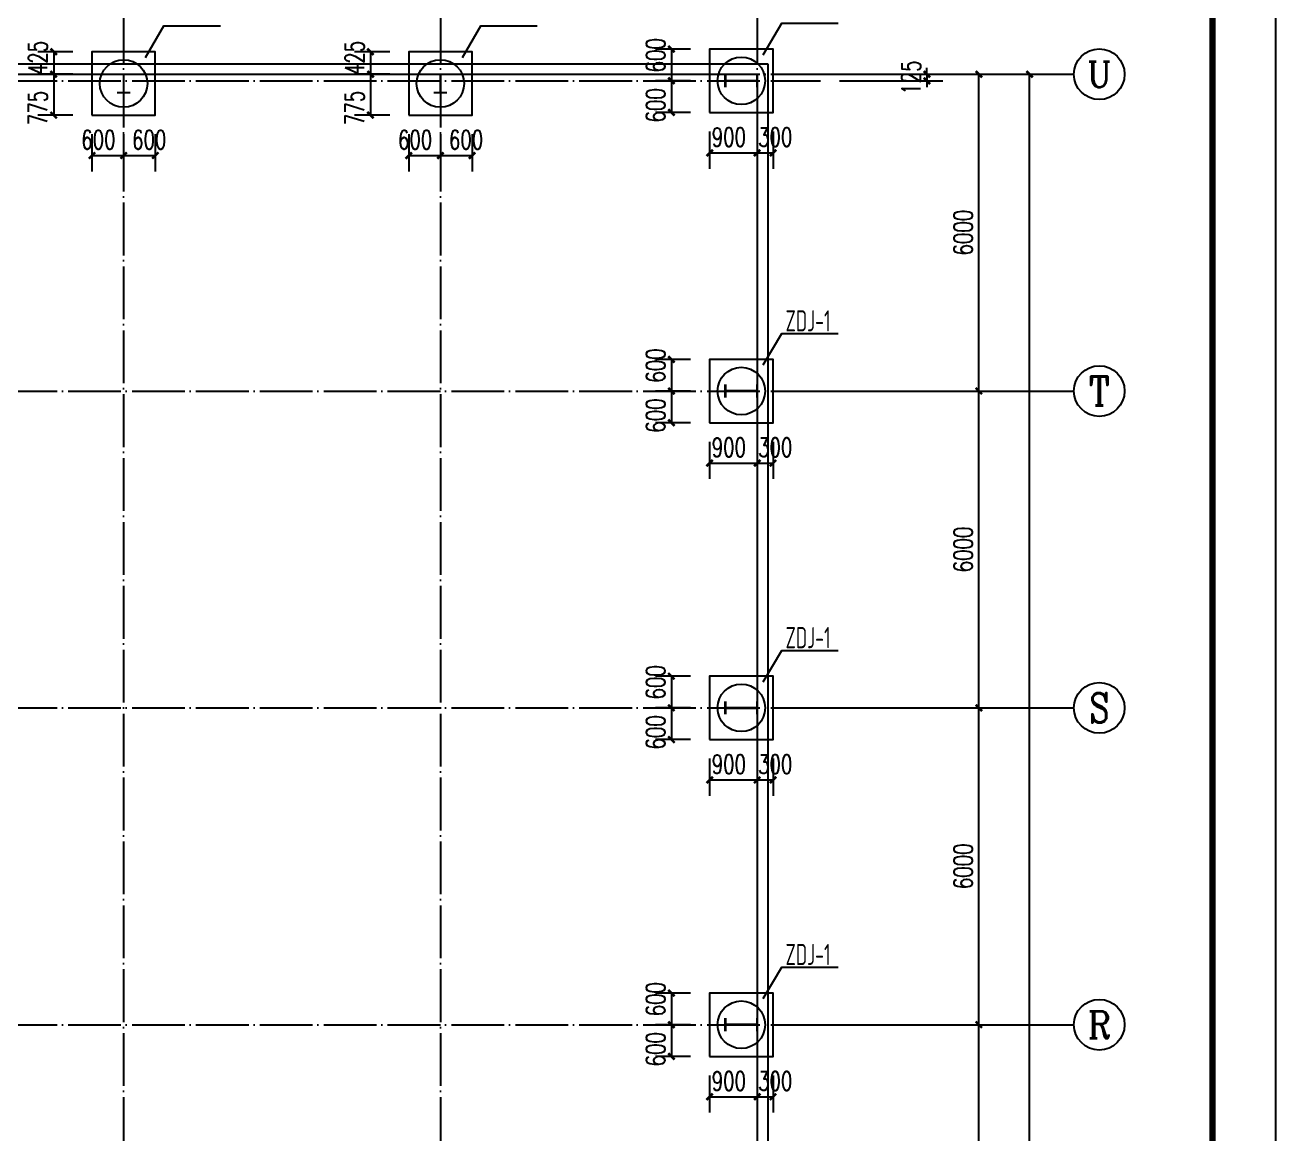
# Model space of a CAD drawing. Extents: x 14207793 to 14719554, y -1675802 to -1228715.
# Drawn here: x 14234499 to 14258193, y -1351284 to -1330283 of the extents above; entities that cross this region are included whole.
import ezdxf
from ezdxf.enums import TextEntityAlignment as Align

# ---------------------------------------------------------------- set-up
doc = ezdxf.new("R2010")
doc.units = 0
doc.header["$LTSCALE"] = 500
doc.header["$MEASUREMENT"] = 0
doc.linetypes.add('DOTE', pattern=[2.42, 2, -0.2, 0.02, -0.2])
doc.layers.get('0').update_dxf_attribs({"linetype": 'CONTINUOUS'})
doc.layers.get('DEFPOINTS').update_dxf_attribs({"color": 140, "linetype": 'CONTINUOUS'})
for name, color, linetype in [('AXIS', 3, 'CONTINUOUS'), ('AXIS_TEXT', 7, 'CONTINUOUS'), ('DOTE', 8, 'DOTE'), ('PUB_TEXT', 6, 'CONTINUOUS'), ('PUB_TITLE', 4, 'CONTINUOUS'), ('WALL', 3, 'CONTINUOUS')]:
    doc.layers.add(name, color=color, linetype=linetype)
doc.styles.add('_TCH_AXIS', font='COMPLEX', dxfattribs={"bigfont": 'GBCBIG'})
doc.styles.add('_TCH_DIM_T3', font='SIMPLEX', dxfattribs={"width": 0.705882, "bigfont": 'GBCBIG'})
doc.styles.add('COMPLEX', font='COMPLEX')
doc.styles.add('TSSD_REIN', font='Tssdeng.shx', dxfattribs={"width": 0.65, "bigfont": 'hztxt.shx'})
doc.dimstyles.new('_TCH_ARCH&&120', dxfattribs={"dimtxt": 357, "dimasz": 120, "dimexe": 300, "dimexo": 360, "dimgap": 120, "dimtad": 1, "dimdec": 0, "dimzin": 0, "dimdsep": 46, "dimtxsty": '_TCH_DIM_T3', "dimblk": 'ARCHTICK', "dimcen": 0.09, "dimclrt": 7, "dimazin": 2, "dimtfac": 1, "dimtdec": 0, "dimtix": 1, "dimtmove": 2, "dimatfit": 3, "dimfxl": 0, "dimtolj": 1, "dimtzin": 0, "dimarcsym": 0})

# ---------------------------------------------------------------- blocks, each defined once
blk = doc.blocks.new('_ArchTick')
at = {"color": 0, "linetype": 'ByBlock', "const_width": 0.4}
blk.add_lwpolyline([(-0.5, -0.5), (0.5, 0.5)], dxfattribs=at)
blk = doc.blocks.new('*D96')
at = {"layer": 'AXIS', "color": 0, "lineweight": -2}
for p, q in [((14249926, -1349215), (14252866, -1349215)), ((14252566, -1355215), (14252566, -1349215)), ((14249926, -1355215), (14252866, -1355215))]:
    blk.add_line(p, q, dxfattribs=at)
at = {"layer": 'DEFPOINTS', "color": 0}
for p in [(14249566, -1349215), (14252566, -1349215), (14249566, -1355215)]:
    blk.add_point(p, dxfattribs=at)
at = {"layer": 'AXIS', "color": 0, "lineweight": -2, "xscale": 120, "yscale": 120, "zscale": 120}
for p, rotation in [((14252566, -1349215), 90), ((14252566, -1355215), 270)]:
    blk.add_blockref('_ArchTick', p, dxfattribs=dict(at, rotation=rotation))
at = {"layer": 'AXIS', "color": 7, "insert": (14252268, -1352215), "char_height": 357, "attachment_point": 5, "rotation": 90, "style": '_TCH_DIM_T3'}
blk.add_mtext('\\A1;6000', dxfattribs=at)
blk = doc.blocks.new('*D97')
at = {"layer": 'AXIS', "color": 0, "lineweight": -2}
for p, q in [((14249926, -1343215), (14252866, -1343215)), ((14252566, -1349215), (14252566, -1343215)), ((14249926, -1349215), (14252866, -1349215))]:
    blk.add_line(p, q, dxfattribs=at)
at = {"layer": 'DEFPOINTS', "color": 0}
for p in [(14249566, -1343215), (14252566, -1343215), (14249566, -1349215)]:
    blk.add_point(p, dxfattribs=at)
at = {"layer": 'AXIS', "color": 0, "lineweight": -2, "xscale": 120, "yscale": 120, "zscale": 120}
for p, rotation in [((14252566, -1343215), 90), ((14252566, -1349215), 270)]:
    blk.add_blockref('_ArchTick', p, dxfattribs=dict(at, rotation=rotation))
at = {"layer": 'AXIS', "color": 7, "insert": (14252268, -1346215), "char_height": 357, "attachment_point": 5, "rotation": 90, "style": '_TCH_DIM_T3'}
blk.add_mtext('\\A1;6000', dxfattribs=at)
blk = doc.blocks.new('*D98')
at = {"layer": 'AXIS', "color": 0, "lineweight": -2}
for p, q in [((14249926, -1337215), (14252866, -1337215)), ((14252566, -1343215), (14252566, -1337215)), ((14249926, -1343215), (14252866, -1343215))]:
    blk.add_line(p, q, dxfattribs=at)
at = {"layer": 'DEFPOINTS', "color": 0}
for p in [(14249566, -1337215), (14252566, -1337215), (14249566, -1343215)]:
    blk.add_point(p, dxfattribs=at)
at = {"layer": 'AXIS', "color": 0, "lineweight": -2, "xscale": 120, "yscale": 120, "zscale": 120}
for p, rotation in [((14252566, -1337215), 90), ((14252566, -1343215), 270)]:
    blk.add_blockref('_ArchTick', p, dxfattribs=dict(at, rotation=rotation))
at = {"layer": 'AXIS', "color": 7, "insert": (14252268, -1340215), "char_height": 357, "attachment_point": 5, "rotation": 90, "style": '_TCH_DIM_T3'}
blk.add_mtext('\\A1;6000', dxfattribs=at)
blk = doc.blocks.new('*D99')
at = {"layer": 'AXIS', "color": 0, "lineweight": -2}
for p, q in [((14249926, -1331215), (14252866, -1331215)), ((14252566, -1337215), (14252566, -1331215)), ((14249926, -1337215), (14252866, -1337215))]:
    blk.add_line(p, q, dxfattribs=at)
at = {"layer": 'DEFPOINTS', "color": 0}
for p in [(14249566, -1331215), (14252566, -1331215), (14249566, -1337215)]:
    blk.add_point(p, dxfattribs=at)
at = {"layer": 'AXIS', "color": 0, "lineweight": -2, "xscale": 120, "yscale": 120, "zscale": 120}
for p, rotation in [((14252566, -1331215), 90), ((14252566, -1337215), 270)]:
    blk.add_blockref('_ArchTick', p, dxfattribs=dict(at, rotation=rotation))
at = {"layer": 'AXIS', "color": 7, "insert": (14252268, -1334215), "char_height": 357, "attachment_point": 5, "rotation": 90, "style": '_TCH_DIM_T3'}
blk.add_mtext('\\A1;6000', dxfattribs=at)
blk = doc.blocks.new('*D100')
at = {"layer": 'AXIS', "color": 0, "lineweight": -2}
for p, q in [((14249926, -1331215), (14253826, -1331215)), ((14253526, -1441615), (14253526, -1331215)), ((14249926, -1441615), (14253826, -1441615))]:
    blk.add_line(p, q, dxfattribs=at)
at = {"layer": 'DEFPOINTS', "color": 0}
for p in [(14249566, -1331215), (14253526, -1331215), (14249566, -1441615)]:
    blk.add_point(p, dxfattribs=at)
at = {"layer": 'AXIS', "color": 0, "lineweight": -2, "xscale": 120, "yscale": 120, "zscale": 120}
for p, rotation in [((14253526, -1331215), 90), ((14253526, -1441615), 270)]:
    blk.add_blockref('_ArchTick', p, dxfattribs=dict(at, rotation=rotation))
at = {"layer": 'AXIS', "color": 7, "insert": (14253228, -1386415), "char_height": 357, "attachment_point": 5, "rotation": 90, "style": '_TCH_DIM_T3'}
blk.add_mtext('\\A1;110400', dxfattribs=at)
blk = doc.blocks.new('_AXISO')
blk.add_circle((0, 0), 0.5)
at = {"layer": 'AXIS_TEXT', "style": 'COMPLEX', "width": 1.041667}
blk.add_attdef('A', text='', height=0.56, dxfattribs=at).set_placement((-0.25, -0.28), (0.25, -0.28), align=Align.FIT)
blk = doc.blocks.new('A$C26C85C36')
at = {"color": 6, "const_width": 40}
for points in [[(-125, 0), (125, 0)], [(0, 0), (0, -350)], [(-125, -350), (125, -350)]]:
    blk.add_lwpolyline(points, dxfattribs=at)
blk = doc.blocks.new('A$C3FC647B0')
at = {"color": 6, "const_width": 50}
for points in [[(0, 125), (0, -125)], [(0, 0), (600, 0)], [(600, 125), (600, -125)]]:
    blk.add_lwpolyline(points, dxfattribs=at)
blk = doc.blocks.new('*D1471')
at = {"layer": 'AXIS', "color": 0, "lineweight": -2}
for p, q in [((14251581, -1331215), (14251581, -1331095)), ((14249926, -1331215), (14251881, -1331215)), ((14251581, -1331215), (14251581, -1331340)), ((14249926, -1331340), (14251881, -1331340)), ((14251581, -1331340), (14251581, -1331460))]:
    blk.add_line(p, q, dxfattribs=at)
at = {"layer": 'DEFPOINTS', "color": 0}
for p in [(14249566, -1331215), (14249566, -1331340), (14251581, -1331340)]:
    blk.add_point(p, dxfattribs=at)
at = {"layer": 'AXIS', "color": 0, "lineweight": -2, "xscale": 120, "yscale": 120, "zscale": 120}
for p, rotation in [((14251581, -1331215), 270), ((14251581, -1331340), 90)]:
    blk.add_blockref('_ArchTick', p, dxfattribs=dict(at, rotation=rotation))
at = {"layer": 'AXIS', "color": 7, "insert": (14251283, -1331277), "char_height": 357, "attachment_point": 5, "rotation": 90, "style": '_TCH_DIM_T3'}
blk.add_mtext('\\A1;125', dxfattribs=at)
blk = doc.blocks.new('*D1589')
at = {"layer": 'AXIS', "color": 0, "lineweight": -2}
for p, q in [((14235406, -1330790), (14234742, -1330790)), ((14235042, -1330790), (14235042, -1331215)), ((14235406, -1331215), (14234742, -1331215))]:
    blk.add_line(p, q, dxfattribs=at)
at = {"layer": 'DEFPOINTS', "color": 0}
for p in [(14235766, -1330790), (14235042, -1331215), (14235766, -1331215)]:
    blk.add_point(p, dxfattribs=at)
at = {"layer": 'AXIS', "color": 0, "lineweight": -2, "xscale": 120, "yscale": 120, "zscale": 120}
for p, rotation in [((14235042, -1330790), 90), ((14235042, -1331215), 270)]:
    blk.add_blockref('_ArchTick', p, dxfattribs=dict(at, rotation=rotation))
at = {"layer": 'AXIS', "color": 7, "insert": (14234743, -1330906), "char_height": 357, "attachment_point": 5, "rotation": 90, "style": '_TCH_DIM_T3'}
blk.add_mtext('\\A1;425', dxfattribs=at)
blk = doc.blocks.new('*D1590')
at = {"layer": 'AXIS', "color": 0, "lineweight": -2}
for p, q in [((14235406, -1331215), (14234742, -1331215)), ((14235042, -1331215), (14235042, -1331990)), ((14235406, -1331990), (14234742, -1331990))]:
    blk.add_line(p, q, dxfattribs=at)
at = {"layer": 'DEFPOINTS', "color": 0}
for p in [(14235766, -1331215), (14235042, -1331990), (14235766, -1331990)]:
    blk.add_point(p, dxfattribs=at)
at = {"layer": 'AXIS', "color": 0, "lineweight": -2, "xscale": 120, "yscale": 120, "zscale": 120}
for p, rotation in [((14235042, -1331215), 90), ((14235042, -1331990), 270)]:
    blk.add_blockref('_ArchTick', p, dxfattribs=dict(at, rotation=rotation))
at = {"layer": 'AXIS', "color": 7, "insert": (14234743, -1331854), "char_height": 357, "attachment_point": 5, "rotation": 90, "style": '_TCH_DIM_T3'}
blk.add_mtext('\\A1;775', dxfattribs=at)
blk = doc.blocks.new('*D1591')
at = {"layer": 'AXIS', "color": 0, "lineweight": -2}
for p, q in [((14235766, -1332350), (14235766, -1333055)), ((14236366, -1332350), (14236366, -1333055)), ((14235766, -1332755), (14236366, -1332755))]:
    blk.add_line(p, q, dxfattribs=at)
at = {"layer": 'DEFPOINTS', "color": 0}
for p in [(14235766, -1331990), (14236366, -1331990), (14236366, -1332755)]:
    blk.add_point(p, dxfattribs=at)
at = {"layer": 'AXIS', "color": 0, "lineweight": -2, "xscale": 120, "yscale": 120, "zscale": 120, "rotation": 180}
blk.add_blockref('_ArchTick', (14235766, -1332755), dxfattribs=at)
at = {"layer": 'AXIS', "color": 0, "lineweight": -2, "xscale": 120, "yscale": 120, "zscale": 120}
blk.add_blockref('_ArchTick', (14236366, -1332755), dxfattribs=at)
at = {"layer": 'AXIS', "color": 7, "insert": (14235888, -1332456), "char_height": 357, "attachment_point": 5, "style": '_TCH_DIM_T3'}
blk.add_mtext('\\A1;600', dxfattribs=at)
blk = doc.blocks.new('*D1592')
at = {"layer": 'AXIS', "color": 0, "lineweight": -2}
for p, q in [((14236366, -1332350), (14236366, -1333055)), ((14236966, -1332350), (14236966, -1333055)), ((14236366, -1332755), (14236966, -1332755))]:
    blk.add_line(p, q, dxfattribs=at)
at = {"layer": 'DEFPOINTS', "color": 0}
for p in [(14236366, -1331990), (14236966, -1331990), (14236966, -1332755)]:
    blk.add_point(p, dxfattribs=at)
at = {"layer": 'AXIS', "color": 0, "lineweight": -2, "xscale": 120, "yscale": 120, "zscale": 120, "rotation": 180}
blk.add_blockref('_ArchTick', (14236366, -1332755), dxfattribs=at)
at = {"layer": 'AXIS', "color": 0, "lineweight": -2, "xscale": 120, "yscale": 120, "zscale": 120}
blk.add_blockref('_ArchTick', (14236966, -1332755), dxfattribs=at)
at = {"layer": 'AXIS', "color": 7, "insert": (14236852, -1332456), "char_height": 357, "attachment_point": 5, "style": '_TCH_DIM_T3'}
blk.add_mtext('\\A1;600', dxfattribs=at)
blk = doc.blocks.new('*D1593')
at = {"layer": 'AXIS', "color": 0, "lineweight": -2}
for p, q in [((14241406, -1330790), (14240742, -1330790)), ((14241042, -1330790), (14241042, -1331215)), ((14241406, -1331215), (14240742, -1331215))]:
    blk.add_line(p, q, dxfattribs=at)
at = {"layer": 'DEFPOINTS', "color": 0}
for p in [(14241766, -1330790), (14241042, -1331215), (14241766, -1331215)]:
    blk.add_point(p, dxfattribs=at)
at = {"layer": 'AXIS', "color": 0, "lineweight": -2, "xscale": 120, "yscale": 120, "zscale": 120}
for p, rotation in [((14241042, -1330790), 90), ((14241042, -1331215), 270)]:
    blk.add_blockref('_ArchTick', p, dxfattribs=dict(at, rotation=rotation))
at = {"layer": 'AXIS', "color": 7, "insert": (14240743, -1330906), "char_height": 357, "attachment_point": 5, "rotation": 90, "style": '_TCH_DIM_T3'}
blk.add_mtext('\\A1;425', dxfattribs=at)
blk = doc.blocks.new('*D1594')
at = {"layer": 'AXIS', "color": 0, "lineweight": -2}
for p, q in [((14241406, -1331215), (14240742, -1331215)), ((14241042, -1331215), (14241042, -1331990)), ((14241406, -1331990), (14240742, -1331990))]:
    blk.add_line(p, q, dxfattribs=at)
at = {"layer": 'DEFPOINTS', "color": 0}
for p in [(14241766, -1331215), (14241042, -1331990), (14241766, -1331990)]:
    blk.add_point(p, dxfattribs=at)
at = {"layer": 'AXIS', "color": 0, "lineweight": -2, "xscale": 120, "yscale": 120, "zscale": 120}
for p, rotation in [((14241042, -1331215), 90), ((14241042, -1331990), 270)]:
    blk.add_blockref('_ArchTick', p, dxfattribs=dict(at, rotation=rotation))
at = {"layer": 'AXIS', "color": 7, "insert": (14240743, -1331854), "char_height": 357, "attachment_point": 5, "rotation": 90, "style": '_TCH_DIM_T3'}
blk.add_mtext('\\A1;775', dxfattribs=at)
blk = doc.blocks.new('*D1595')
at = {"layer": 'AXIS', "color": 0, "lineweight": -2}
for p, q in [((14241766, -1332350), (14241766, -1333055)), ((14242366, -1332350), (14242366, -1333055)), ((14241766, -1332755), (14242366, -1332755))]:
    blk.add_line(p, q, dxfattribs=at)
at = {"layer": 'DEFPOINTS', "color": 0}
for p in [(14241766, -1331990), (14242366, -1331990), (14242366, -1332755)]:
    blk.add_point(p, dxfattribs=at)
at = {"layer": 'AXIS', "color": 0, "lineweight": -2, "xscale": 120, "yscale": 120, "zscale": 120, "rotation": 180}
blk.add_blockref('_ArchTick', (14241766, -1332755), dxfattribs=at)
at = {"layer": 'AXIS', "color": 0, "lineweight": -2, "xscale": 120, "yscale": 120, "zscale": 120}
blk.add_blockref('_ArchTick', (14242366, -1332755), dxfattribs=at)
at = {"layer": 'AXIS', "color": 7, "insert": (14241888, -1332456), "char_height": 357, "attachment_point": 5, "style": '_TCH_DIM_T3'}
blk.add_mtext('\\A1;600', dxfattribs=at)
blk = doc.blocks.new('*D1596')
at = {"layer": 'AXIS', "color": 0, "lineweight": -2}
for p, q in [((14242366, -1332350), (14242366, -1333055)), ((14242966, -1332350), (14242966, -1333055)), ((14242366, -1332755), (14242966, -1332755))]:
    blk.add_line(p, q, dxfattribs=at)
at = {"layer": 'DEFPOINTS', "color": 0}
for p in [(14242366, -1331990), (14242966, -1331990), (14242966, -1332755)]:
    blk.add_point(p, dxfattribs=at)
at = {"layer": 'AXIS', "color": 0, "lineweight": -2, "xscale": 120, "yscale": 120, "zscale": 120, "rotation": 180}
blk.add_blockref('_ArchTick', (14242366, -1332755), dxfattribs=at)
at = {"layer": 'AXIS', "color": 0, "lineweight": -2, "xscale": 120, "yscale": 120, "zscale": 120}
blk.add_blockref('_ArchTick', (14242966, -1332755), dxfattribs=at)
at = {"layer": 'AXIS', "color": 7, "insert": (14242852, -1332456), "char_height": 357, "attachment_point": 5, "style": '_TCH_DIM_T3'}
blk.add_mtext('\\A1;600', dxfattribs=at)
blk = doc.blocks.new('*D1597')
at = {"layer": 'AXIS', "color": 0, "lineweight": -2}
for p, q in [((14247106, -1330740), (14246442, -1330740)), ((14246742, -1330740), (14246742, -1331340)), ((14247106, -1331340), (14246442, -1331340))]:
    blk.add_line(p, q, dxfattribs=at)
at = {"layer": 'DEFPOINTS', "color": 0}
for p in [(14247466, -1330740), (14246742, -1331340), (14247466, -1331340)]:
    blk.add_point(p, dxfattribs=at)
at = {"layer": 'AXIS', "color": 0, "lineweight": -2, "xscale": 120, "yscale": 120, "zscale": 120}
for p, rotation in [((14246742, -1330740), 90), ((14246742, -1331340), 270)]:
    blk.add_blockref('_ArchTick', p, dxfattribs=dict(at, rotation=rotation))
at = {"layer": 'AXIS', "color": 7, "insert": (14246443, -1330856), "char_height": 357, "attachment_point": 5, "rotation": 90, "style": '_TCH_DIM_T3'}
blk.add_mtext('\\A1;600', dxfattribs=at)
blk = doc.blocks.new('*D1598')
at = {"layer": 'AXIS', "color": 0, "lineweight": -2}
for p, q in [((14247106, -1331340), (14246442, -1331340)), ((14246742, -1331340), (14246742, -1331940)), ((14247106, -1331940), (14246442, -1331940))]:
    blk.add_line(p, q, dxfattribs=at)
at = {"layer": 'DEFPOINTS', "color": 0}
for p in [(14247466, -1331340), (14246742, -1331940), (14247466, -1331940)]:
    blk.add_point(p, dxfattribs=at)
at = {"layer": 'AXIS', "color": 0, "lineweight": -2, "xscale": 120, "yscale": 120, "zscale": 120}
for p, rotation in [((14246742, -1331340), 90), ((14246742, -1331940), 270)]:
    blk.add_blockref('_ArchTick', p, dxfattribs=dict(at, rotation=rotation))
at = {"layer": 'AXIS', "color": 7, "insert": (14246443, -1331804), "char_height": 357, "attachment_point": 5, "rotation": 90, "style": '_TCH_DIM_T3'}
blk.add_mtext('\\A1;600', dxfattribs=at)
blk = doc.blocks.new('*D1599')
at = {"layer": 'AXIS', "color": 0, "lineweight": -2}
for p, q in [((14247466, -1332300), (14247466, -1333005)), ((14248366, -1332300), (14248366, -1333005)), ((14247466, -1332705), (14248366, -1332705))]:
    blk.add_line(p, q, dxfattribs=at)
at = {"layer": 'DEFPOINTS', "color": 0}
for p in [(14247466, -1331940), (14248366, -1331940), (14248366, -1332705)]:
    blk.add_point(p, dxfattribs=at)
at = {"layer": 'AXIS', "color": 0, "lineweight": -2, "xscale": 120, "yscale": 120, "zscale": 120, "rotation": 180}
blk.add_blockref('_ArchTick', (14247466, -1332705), dxfattribs=at)
at = {"layer": 'AXIS', "color": 0, "lineweight": -2, "xscale": 120, "yscale": 120, "zscale": 120}
blk.add_blockref('_ArchTick', (14248366, -1332705), dxfattribs=at)
at = {"layer": 'AXIS', "color": 7, "insert": (14247830, -1332406), "char_height": 357, "attachment_point": 5, "style": '_TCH_DIM_T3'}
blk.add_mtext('\\A1;900', dxfattribs=at)
blk = doc.blocks.new('*D1600')
at = {"layer": 'AXIS', "color": 0, "lineweight": -2}
for p, q in [((14248366, -1332300), (14248366, -1333005)), ((14248666, -1332300), (14248666, -1333005)), ((14248366, -1332705), (14248666, -1332705))]:
    blk.add_line(p, q, dxfattribs=at)
at = {"layer": 'DEFPOINTS', "color": 0}
for p in [(14248366, -1331940), (14248666, -1331940), (14248666, -1332705)]:
    blk.add_point(p, dxfattribs=at)
at = {"layer": 'AXIS', "color": 0, "lineweight": -2, "xscale": 120, "yscale": 120, "zscale": 120, "rotation": 180}
blk.add_blockref('_ArchTick', (14248366, -1332705), dxfattribs=at)
at = {"layer": 'AXIS', "color": 0, "lineweight": -2, "xscale": 120, "yscale": 120, "zscale": 120}
blk.add_blockref('_ArchTick', (14248666, -1332705), dxfattribs=at)
at = {"layer": 'AXIS', "color": 7, "insert": (14248708, -1332406), "char_height": 357, "attachment_point": 5, "style": '_TCH_DIM_T3'}
blk.add_mtext('\\A1;300', dxfattribs=at)
blk = doc.blocks.new('*D1601')
at = {"layer": 'AXIS', "color": 0, "lineweight": -2}
for p, q in [((14247106, -1336615), (14246442, -1336615)), ((14246742, -1336615), (14246742, -1337215)), ((14247106, -1337215), (14246442, -1337215))]:
    blk.add_line(p, q, dxfattribs=at)
at = {"layer": 'DEFPOINTS', "color": 0}
for p in [(14247466, -1336615), (14246742, -1337215), (14247466, -1337215)]:
    blk.add_point(p, dxfattribs=at)
at = {"layer": 'AXIS', "color": 0, "lineweight": -2, "xscale": 120, "yscale": 120, "zscale": 120}
for p, rotation in [((14246742, -1336615), 90), ((14246742, -1337215), 270)]:
    blk.add_blockref('_ArchTick', p, dxfattribs=dict(at, rotation=rotation))
at = {"layer": 'AXIS', "color": 7, "insert": (14246443, -1336731), "char_height": 357, "attachment_point": 5, "rotation": 90, "style": '_TCH_DIM_T3'}
blk.add_mtext('\\A1;600', dxfattribs=at)
blk = doc.blocks.new('*D1602')
at = {"layer": 'AXIS', "color": 0, "lineweight": -2}
for p, q in [((14247106, -1337215), (14246442, -1337215)), ((14246742, -1337215), (14246742, -1337815)), ((14247106, -1337815), (14246442, -1337815))]:
    blk.add_line(p, q, dxfattribs=at)
at = {"layer": 'DEFPOINTS', "color": 0}
for p in [(14247466, -1337215), (14246742, -1337815), (14247466, -1337815)]:
    blk.add_point(p, dxfattribs=at)
at = {"layer": 'AXIS', "color": 0, "lineweight": -2, "xscale": 120, "yscale": 120, "zscale": 120}
for p, rotation in [((14246742, -1337215), 90), ((14246742, -1337815), 270)]:
    blk.add_blockref('_ArchTick', p, dxfattribs=dict(at, rotation=rotation))
at = {"layer": 'AXIS', "color": 7, "insert": (14246443, -1337679), "char_height": 357, "attachment_point": 5, "rotation": 90, "style": '_TCH_DIM_T3'}
blk.add_mtext('\\A1;600', dxfattribs=at)
blk = doc.blocks.new('*D1603')
at = {"layer": 'AXIS', "color": 0, "lineweight": -2}
for p, q in [((14247466, -1338175), (14247466, -1338880)), ((14248366, -1338175), (14248366, -1338880)), ((14247466, -1338580), (14248366, -1338580))]:
    blk.add_line(p, q, dxfattribs=at)
at = {"layer": 'DEFPOINTS', "color": 0}
for p in [(14247466, -1337815), (14248366, -1337815), (14248366, -1338580)]:
    blk.add_point(p, dxfattribs=at)
at = {"layer": 'AXIS', "color": 0, "lineweight": -2, "xscale": 120, "yscale": 120, "zscale": 120, "rotation": 180}
blk.add_blockref('_ArchTick', (14247466, -1338580), dxfattribs=at)
at = {"layer": 'AXIS', "color": 0, "lineweight": -2, "xscale": 120, "yscale": 120, "zscale": 120}
blk.add_blockref('_ArchTick', (14248366, -1338580), dxfattribs=at)
at = {"layer": 'AXIS', "color": 7, "insert": (14247830, -1338281), "char_height": 357, "attachment_point": 5, "style": '_TCH_DIM_T3'}
blk.add_mtext('\\A1;900', dxfattribs=at)
blk = doc.blocks.new('*D1604')
at = {"layer": 'AXIS', "color": 0, "lineweight": -2}
for p, q in [((14248366, -1338175), (14248366, -1338880)), ((14248666, -1338175), (14248666, -1338880)), ((14248366, -1338580), (14248666, -1338580))]:
    blk.add_line(p, q, dxfattribs=at)
at = {"layer": 'DEFPOINTS', "color": 0}
for p in [(14248366, -1337815), (14248666, -1337815), (14248666, -1338580)]:
    blk.add_point(p, dxfattribs=at)
at = {"layer": 'AXIS', "color": 0, "lineweight": -2, "xscale": 120, "yscale": 120, "zscale": 120, "rotation": 180}
blk.add_blockref('_ArchTick', (14248366, -1338580), dxfattribs=at)
at = {"layer": 'AXIS', "color": 0, "lineweight": -2, "xscale": 120, "yscale": 120, "zscale": 120}
blk.add_blockref('_ArchTick', (14248666, -1338580), dxfattribs=at)
at = {"layer": 'AXIS', "color": 7, "insert": (14248708, -1338281), "char_height": 357, "attachment_point": 5, "style": '_TCH_DIM_T3'}
blk.add_mtext('\\A1;300', dxfattribs=at)
blk = doc.blocks.new('*D1605')
at = {"layer": 'AXIS', "color": 0, "lineweight": -2}
for p, q in [((14247106, -1342615), (14246442, -1342615)), ((14246742, -1342615), (14246742, -1343215)), ((14247106, -1343215), (14246442, -1343215))]:
    blk.add_line(p, q, dxfattribs=at)
at = {"layer": 'DEFPOINTS', "color": 0}
for p in [(14247466, -1342615), (14246742, -1343215), (14247466, -1343215)]:
    blk.add_point(p, dxfattribs=at)
at = {"layer": 'AXIS', "color": 0, "lineweight": -2, "xscale": 120, "yscale": 120, "zscale": 120}
for p, rotation in [((14246742, -1342615), 90), ((14246742, -1343215), 270)]:
    blk.add_blockref('_ArchTick', p, dxfattribs=dict(at, rotation=rotation))
at = {"layer": 'AXIS', "color": 7, "insert": (14246443, -1342731), "char_height": 357, "attachment_point": 5, "rotation": 90, "style": '_TCH_DIM_T3'}
blk.add_mtext('\\A1;600', dxfattribs=at)
blk = doc.blocks.new('*D1606')
at = {"layer": 'AXIS', "color": 0, "lineweight": -2}
for p, q in [((14247106, -1343215), (14246442, -1343215)), ((14246742, -1343215), (14246742, -1343815)), ((14247106, -1343815), (14246442, -1343815))]:
    blk.add_line(p, q, dxfattribs=at)
at = {"layer": 'DEFPOINTS', "color": 0}
for p in [(14247466, -1343215), (14246742, -1343815), (14247466, -1343815)]:
    blk.add_point(p, dxfattribs=at)
at = {"layer": 'AXIS', "color": 0, "lineweight": -2, "xscale": 120, "yscale": 120, "zscale": 120}
for p, rotation in [((14246742, -1343215), 90), ((14246742, -1343815), 270)]:
    blk.add_blockref('_ArchTick', p, dxfattribs=dict(at, rotation=rotation))
at = {"layer": 'AXIS', "color": 7, "insert": (14246443, -1343679), "char_height": 357, "attachment_point": 5, "rotation": 90, "style": '_TCH_DIM_T3'}
blk.add_mtext('\\A1;600', dxfattribs=at)
blk = doc.blocks.new('*D1607')
at = {"layer": 'AXIS', "color": 0, "lineweight": -2}
for p, q in [((14247466, -1344175), (14247466, -1344880)), ((14248366, -1344175), (14248366, -1344880)), ((14247466, -1344580), (14248366, -1344580))]:
    blk.add_line(p, q, dxfattribs=at)
at = {"layer": 'DEFPOINTS', "color": 0}
for p in [(14247466, -1343815), (14248366, -1343815), (14248366, -1344580)]:
    blk.add_point(p, dxfattribs=at)
at = {"layer": 'AXIS', "color": 0, "lineweight": -2, "xscale": 120, "yscale": 120, "zscale": 120, "rotation": 180}
blk.add_blockref('_ArchTick', (14247466, -1344580), dxfattribs=at)
at = {"layer": 'AXIS', "color": 0, "lineweight": -2, "xscale": 120, "yscale": 120, "zscale": 120}
blk.add_blockref('_ArchTick', (14248366, -1344580), dxfattribs=at)
at = {"layer": 'AXIS', "color": 7, "insert": (14247830, -1344281), "char_height": 357, "attachment_point": 5, "style": '_TCH_DIM_T3'}
blk.add_mtext('\\A1;900', dxfattribs=at)
blk = doc.blocks.new('*D1608')
at = {"layer": 'AXIS', "color": 0, "lineweight": -2}
for p, q in [((14248366, -1344175), (14248366, -1344880)), ((14248666, -1344175), (14248666, -1344880)), ((14248366, -1344580), (14248666, -1344580))]:
    blk.add_line(p, q, dxfattribs=at)
at = {"layer": 'DEFPOINTS', "color": 0}
for p in [(14248366, -1343815), (14248666, -1343815), (14248666, -1344580)]:
    blk.add_point(p, dxfattribs=at)
at = {"layer": 'AXIS', "color": 0, "lineweight": -2, "xscale": 120, "yscale": 120, "zscale": 120, "rotation": 180}
blk.add_blockref('_ArchTick', (14248366, -1344580), dxfattribs=at)
at = {"layer": 'AXIS', "color": 0, "lineweight": -2, "xscale": 120, "yscale": 120, "zscale": 120}
blk.add_blockref('_ArchTick', (14248666, -1344580), dxfattribs=at)
at = {"layer": 'AXIS', "color": 7, "insert": (14248708, -1344281), "char_height": 357, "attachment_point": 5, "style": '_TCH_DIM_T3'}
blk.add_mtext('\\A1;300', dxfattribs=at)
blk = doc.blocks.new('*D1609')
at = {"layer": 'AXIS', "color": 0, "lineweight": -2}
for p, q in [((14247106, -1348615), (14246442, -1348615)), ((14246742, -1348615), (14246742, -1349215)), ((14247106, -1349215), (14246442, -1349215))]:
    blk.add_line(p, q, dxfattribs=at)
at = {"layer": 'DEFPOINTS', "color": 0}
for p in [(14247466, -1348615), (14246742, -1349215), (14247466, -1349215)]:
    blk.add_point(p, dxfattribs=at)
at = {"layer": 'AXIS', "color": 0, "lineweight": -2, "xscale": 120, "yscale": 120, "zscale": 120}
for p, rotation in [((14246742, -1348615), 90), ((14246742, -1349215), 270)]:
    blk.add_blockref('_ArchTick', p, dxfattribs=dict(at, rotation=rotation))
at = {"layer": 'AXIS', "color": 7, "insert": (14246443, -1348731), "char_height": 357, "attachment_point": 5, "rotation": 90, "style": '_TCH_DIM_T3'}
blk.add_mtext('\\A1;600', dxfattribs=at)
blk = doc.blocks.new('*D1610')
at = {"layer": 'AXIS', "color": 0, "lineweight": -2}
for p, q in [((14247106, -1349215), (14246442, -1349215)), ((14246742, -1349215), (14246742, -1349815)), ((14247106, -1349815), (14246442, -1349815))]:
    blk.add_line(p, q, dxfattribs=at)
at = {"layer": 'DEFPOINTS', "color": 0}
for p in [(14247466, -1349215), (14246742, -1349815), (14247466, -1349815)]:
    blk.add_point(p, dxfattribs=at)
at = {"layer": 'AXIS', "color": 0, "lineweight": -2, "xscale": 120, "yscale": 120, "zscale": 120}
for p, rotation in [((14246742, -1349215), 90), ((14246742, -1349815), 270)]:
    blk.add_blockref('_ArchTick', p, dxfattribs=dict(at, rotation=rotation))
at = {"layer": 'AXIS', "color": 7, "insert": (14246443, -1349679), "char_height": 357, "attachment_point": 5, "rotation": 90, "style": '_TCH_DIM_T3'}
blk.add_mtext('\\A1;600', dxfattribs=at)
blk = doc.blocks.new('*D1611')
at = {"layer": 'AXIS', "color": 0, "lineweight": -2}
for p, q in [((14247466, -1350175), (14247466, -1350880)), ((14248366, -1350175), (14248366, -1350880)), ((14247466, -1350580), (14248366, -1350580))]:
    blk.add_line(p, q, dxfattribs=at)
at = {"layer": 'DEFPOINTS', "color": 0}
for p in [(14247466, -1349815), (14248366, -1349815), (14248366, -1350580)]:
    blk.add_point(p, dxfattribs=at)
at = {"layer": 'AXIS', "color": 0, "lineweight": -2, "xscale": 120, "yscale": 120, "zscale": 120, "rotation": 180}
blk.add_blockref('_ArchTick', (14247466, -1350580), dxfattribs=at)
at = {"layer": 'AXIS', "color": 0, "lineweight": -2, "xscale": 120, "yscale": 120, "zscale": 120}
blk.add_blockref('_ArchTick', (14248366, -1350580), dxfattribs=at)
at = {"layer": 'AXIS', "color": 7, "insert": (14247830, -1350281), "char_height": 357, "attachment_point": 5, "style": '_TCH_DIM_T3'}
blk.add_mtext('\\A1;900', dxfattribs=at)
blk = doc.blocks.new('*D1612')
at = {"layer": 'AXIS', "color": 0, "lineweight": -2}
for p, q in [((14248366, -1350175), (14248366, -1350880)), ((14248666, -1350175), (14248666, -1350880)), ((14248366, -1350580), (14248666, -1350580))]:
    blk.add_line(p, q, dxfattribs=at)
at = {"layer": 'DEFPOINTS', "color": 0}
for p in [(14248366, -1349815), (14248666, -1349815), (14248666, -1350580)]:
    blk.add_point(p, dxfattribs=at)
at = {"layer": 'AXIS', "color": 0, "lineweight": -2, "xscale": 120, "yscale": 120, "zscale": 120, "rotation": 180}
blk.add_blockref('_ArchTick', (14248366, -1350580), dxfattribs=at)
at = {"layer": 'AXIS', "color": 0, "lineweight": -2, "xscale": 120, "yscale": 120, "zscale": 120}
blk.add_blockref('_ArchTick', (14248666, -1350580), dxfattribs=at)
at = {"layer": 'AXIS', "color": 7, "insert": (14248708, -1350281), "char_height": 357, "attachment_point": 5, "style": '_TCH_DIM_T3'}
blk.add_mtext('\\A1;300', dxfattribs=at)

msp = doc.modelspace()

# ---------------------------------------------------------------- linework, layer by layer
at = {"color": 11}
for points in [[(14235766.02, -1331989.89), (14236966.02, -1331989.89), (14236966.02, -1330789.89), (14235766.02, -1330789.89)], [(14241766.02, -1331989.89), (14242966.02, -1331989.89), (14242966.02, -1330789.89), (14241766.02, -1330789.89)], [(14247466.02, -1331939.89), (14248666.02, -1331939.89), (14248666.02, -1330739.89), (14247466.02, -1330739.89)], [(14247466.02, -1337814.89), (14248666.02, -1337814.89), (14248666.02, -1336614.89), (14247466.02, -1336614.89)], [(14247466.02, -1343814.89), (14248666.02, -1343814.89), (14248666.02, -1342614.89), (14247466.02, -1342614.89)], [(14247466.02, -1349814.89), (14248666.02, -1349814.89), (14248666.02, -1348614.89), (14247466.02, -1348614.89)]]:
    msp.add_lwpolyline(points, close=True, dxfattribs=at)
for centre in [(14236366.02, -1331389.89), (14242366.02, -1331389.89), (14248066.02, -1331339.89), (14248066.02, -1337214.89), (14248066.02, -1343214.89), (14248066.02, -1349214.89)]:
    msp.add_circle(centre, 450, dxfattribs=at)
at = {"layer": 'AXIS'}
for p, q in [((14249566.02, -1331214.89), (14254366.02, -1331214.89)), ((14249566.02, -1337214.89), (14254366.02, -1337214.89)), ((14249566.02, -1343214.89), (14254366.02, -1343214.89)), ((14249566.02, -1349214.89), (14254366.02, -1349214.89))]:
    msp.add_line(p, q, dxfattribs=at)
at = {"layer": 'DOTE'}
for p, q in [((14236366.02, -1330014.89), (14236366.02, -1442814.89)), ((14242366.02, -1330014.89), (14242366.02, -1442814.89)), ((14248366.02, -1330014.89), (14248366.02, -1442814.89)), ((14217166.02, -1331214.89), (14249566.02, -1331214.89)), ((14217166.02, -1331339.89), (14249566.02, -1331339.89)), ((14217166.02, -1337214.89), (14249566.02, -1337214.89)), ((14217166.02, -1343214.89), (14249566.02, -1343214.89)), ((14217166.02, -1349214.89), (14249566.02, -1349214.89))]:
    msp.add_line(p, q, dxfattribs=at)
at = {"layer": 'PUB_TEXT'}
for points in [[(14238199.66, -1330306.72), (14237123.93, -1330306.72), (14236776.43, -1330901.72)], [(14244199.66, -1330306.72), (14243123.93, -1330306.72), (14242776.43, -1330901.72)], [(14249899.66, -1330256.72), (14248823.93, -1330256.72), (14248476.43, -1330851.72)], [(14249899.66, -1336131.72), (14248823.93, -1336131.72), (14248476.43, -1336726.72)], [(14249899.66, -1342131.72), (14248823.93, -1342131.72), (14248476.43, -1342726.72)], [(14249899.66, -1348131.72), (14248823.93, -1348131.72), (14248476.43, -1348726.72)]]:
    msp.add_lwpolyline(points, dxfattribs=at)
at = {"layer": 'PUB_TITLE'}
msp.add_lwpolyline([(14258192.5, -1463372.5), (14258192.5, -1320692.5), (14207792.5, -1320692.5), (14207792.5, -1463372.5)], close=True, dxfattribs=at)
at = {"layer": 'PUB_TITLE', "const_width": 120}
msp.add_lwpolyline([(14256992.5, -1462172.5), (14256992.5, -1323692.5), (14208992.5, -1323692.5), (14208992.5, -1462172.5)], close=True, dxfattribs=at)
at = {"layer": 'WALL', "linetype": 'ByBlock', "ltscale": 1.5}
for p, q in [((14218166.02, -1331014.89), (14248566.02, -1331014.89)), ((14248566.02, -1331014.89), (14248566.02, -1441814.89)), ((14218366.02, -1331214.89), (14248366.02, -1331214.89)), ((14248366.02, -1331214.89), (14248366.02, -1441614.89))]:
    msp.add_line(p, q, dxfattribs=at)

# ---------------------------------------------------------------- block references
at = {"color": 6}
for name, p in [('A$C26C85C36', (14236366.02, -1331214.89)), ('A$C26C85C36', (14242366.02, -1331214.89)), ('A$C3FC647B0', (14247766.02, -1331339.89)), ('A$C3FC647B0', (14247766.02, -1337214.89)), ('A$C3FC647B0', (14247766.02, -1343214.89)), ('A$C3FC647B0', (14247766.02, -1349214.89))]:
    msp.add_blockref(name, p, dxfattribs=at)
at = {"layer": 'AXIS'}
ref = msp.add_blockref('_AXISO', (14254846.02, -1331214.89), dxfattribs=dict(at, xscale=960, yscale=960, zscale=960))
ref.add_attrib('A', 'U', dxfattribs={"layer": 'AXIS_TEXT', "height": 486.62, "style": '_TCH_AXIS'}).set_placement((14254614.3, -1331458.2), (14255077.75, -1331458.2), align=Align.FIT)
ref = msp.add_blockref('_AXISO', (14254846.02, -1337214.89), dxfattribs=dict(at, xscale=960, yscale=960, zscale=960))
ref.add_attrib('A', 'T', dxfattribs={"layer": 'AXIS_TEXT', "height": 546.83, "style": '_TCH_AXIS'}).set_placement((14254650.73, -1337488.3), (14255041.32, -1337488.3), align=Align.FIT)
ref = msp.add_blockref('_AXISO', (14254846.02, -1343214.89), dxfattribs=dict(at, xscale=960, yscale=960, zscale=960))
ref.add_attrib('A', 'S', dxfattribs={"layer": 'AXIS_TEXT', "height": 559.14, "style": '_TCH_AXIS'}).set_placement((14254659.64, -1343494.46), (14255032.4, -1343494.46), align=Align.FIT)
ref = msp.add_blockref('_AXISO', (14254846.02, -1349214.89), dxfattribs=dict(at, xscale=960, yscale=960, zscale=960))
ref.add_attrib('A', 'R', dxfattribs={"layer": 'AXIS_TEXT', "height": 510.22, "style": '_TCH_AXIS'}).set_placement((14254627.36, -1349470), (14255064.69, -1349470), align=Align.FIT)

# ---------------------------------------------------------------- texts
at = {"layer": 'PUB_TEXT', "style": 'TSSD_REIN', "width": 0.65}
for p in [(14249330.01, -1335884.38), (14249330.01, -1341884.38), (14249330.01, -1347884.38)]:
    msp.add_text('ZDJ-1', height=400, dxfattribs=at).set_placement(p, align=Align.MIDDLE)

# ---------------------------------------------------------------- dimensions: what is measured, and where the dimension line sits
at = {"layer": 'AXIS'}
for base, p1, p2, picture, middle in [((14235041.51, -1331214.89), (14235766.02, -1330789.89), (14235766.02, -1331214.89), '*D1589', (14234743.01, -1330905.61)), ((14241041.51, -1331214.89), (14241766.02, -1330789.89), (14241766.02, -1331214.89), '*D1593', (14240743.01, -1330905.61)), ((14246741.51, -1331339.89), (14247466.02, -1330739.89), (14247466.02, -1331339.89), '*D1597', (14246443.01, -1330855.61)), ((14235041.51, -1331989.89), (14235766.02, -1331214.89), (14235766.02, -1331989.89), '*D1590', (14234743.01, -1331853.56)), ((14241041.51, -1331989.89), (14241766.02, -1331214.89), (14241766.02, -1331989.89), '*D1594', (14240743.01, -1331853.56)), ((14246741.51, -1331939.89), (14247466.02, -1331339.89), (14247466.02, -1331939.89), '*D1598', (14246443.01, -1331803.56)), ((14246741.51, -1337214.89), (14247466.02, -1336614.89), (14247466.02, -1337214.89), '*D1601', (14246443.01, -1336730.61)), ((14246741.51, -1337814.89), (14247466.02, -1337214.89), (14247466.02, -1337814.89), '*D1602', (14246443.01, -1337678.56)), ((14246741.51, -1343214.89), (14247466.02, -1342614.89), (14247466.02, -1343214.89), '*D1605', (14246443.01, -1342730.61)), ((14246741.51, -1343814.89), (14247466.02, -1343214.89), (14247466.02, -1343814.89), '*D1606', (14246443.01, -1343678.56)), ((14246741.51, -1349214.89), (14247466.02, -1348614.89), (14247466.02, -1349214.89), '*D1609', (14246443.01, -1348730.61)), ((14246741.51, -1349814.89), (14247466.02, -1349214.89), (14247466.02, -1349814.89), '*D1610', (14246443.01, -1349678.56))]:
    dim = msp.add_linear_dim(base=base, p1=p1, p2=p2, angle=90, dimstyle='_TCH_ARCH&&120', dxfattribs=at)
    dim.commit()
    dim.dimension.update_dxf_attribs({"geometry": picture, "text_midpoint": middle, "dimtype": 160})
dim = msp.add_linear_dim(base=(14251581.18, -1331339.89), p1=(14249566.02, -1331214.89), p2=(14249566.02, -1331339.89), angle=90, dimstyle='_TCH_ARCH&&120', dxfattribs=at)
dim.commit()
dim.dimension.update_dxf_attribs({"geometry": '*D1471', "text_midpoint": (14251282.68, -1331277.39)})
for p1, p2, distance, picture, middle in [((14249566.02, -1337214.89), (14249566.02, -1331214.89), -3000, '*D99', (14252267.52, -1334214.89)), ((14249566.02, -1441614.89), (14249566.02, -1331214.89), -3960, '*D100', (14253227.52, -1386414.89)), ((14249566.02, -1343214.89), (14249566.02, -1337214.89), -3000, '*D98', (14252267.52, -1340214.89)), ((14249566.02, -1349214.89), (14249566.02, -1343214.89), -3000, '*D97', (14252267.52, -1346214.89)), ((14249566.02, -1355214.89), (14249566.02, -1349214.89), -3000, '*D96', (14252267.52, -1352214.89))]:
    dim = msp.add_aligned_dim(p1=p1, p2=p2, distance=distance, dimstyle='_TCH_ARCH&&120', dxfattribs=at)
    dim.commit()
    dim.dimension.update_dxf_attribs({"geometry": picture, "text_midpoint": middle})
for base, p1, p2, picture, middle in [((14236366.02, -1332754.97), (14235766.02, -1331989.89), (14236366.02, -1331989.89), '*D1591', (14235887.72, -1332456.47)), ((14236966.02, -1332754.97), (14236366.02, -1331989.89), (14236966.02, -1331989.89), '*D1592', (14236852.29, -1332456.47)), ((14242366.02, -1332754.97), (14241766.02, -1331989.89), (14242366.02, -1331989.89), '*D1595', (14241887.72, -1332456.47)), ((14242966.02, -1332754.97), (14242366.02, -1331989.89), (14242966.02, -1331989.89), '*D1596', (14242852.29, -1332456.47)), ((14248366.02, -1332704.97), (14247466.02, -1331939.89), (14248366.02, -1331939.89), '*D1599', (14247830.4, -1332406.47)), ((14248666.02, -1332704.97), (14248366.02, -1331939.89), (14248666.02, -1331939.89), '*D1600', (14248708.32, -1332406.47)), ((14248366.02, -1338579.97), (14247466.02, -1337814.89), (14248366.02, -1337814.89), '*D1603', (14247830.4, -1338281.47)), ((14248666.02, -1338579.97), (14248366.02, -1337814.89), (14248666.02, -1337814.89), '*D1604', (14248708.32, -1338281.47)), ((14248366.02, -1344579.97), (14247466.02, -1343814.89), (14248366.02, -1343814.89), '*D1607', (14247830.4, -1344281.47)), ((14248666.02, -1344579.97), (14248366.02, -1343814.89), (14248666.02, -1343814.89), '*D1608', (14248708.32, -1344281.47)), ((14248366.02, -1350579.97), (14247466.02, -1349814.89), (14248366.02, -1349814.89), '*D1611', (14247830.4, -1350281.47)), ((14248666.02, -1350579.97), (14248366.02, -1349814.89), (14248666.02, -1349814.89), '*D1612', (14248708.32, -1350281.47))]:
    dim = msp.add_linear_dim(base=base, p1=p1, p2=p2, dimstyle='_TCH_ARCH&&120', dxfattribs=at)
    dim.commit()
    dim.dimension.update_dxf_attribs({"geometry": picture, "text_midpoint": middle, "dimtype": 160})

doc.saveas('drawing.dxf')
